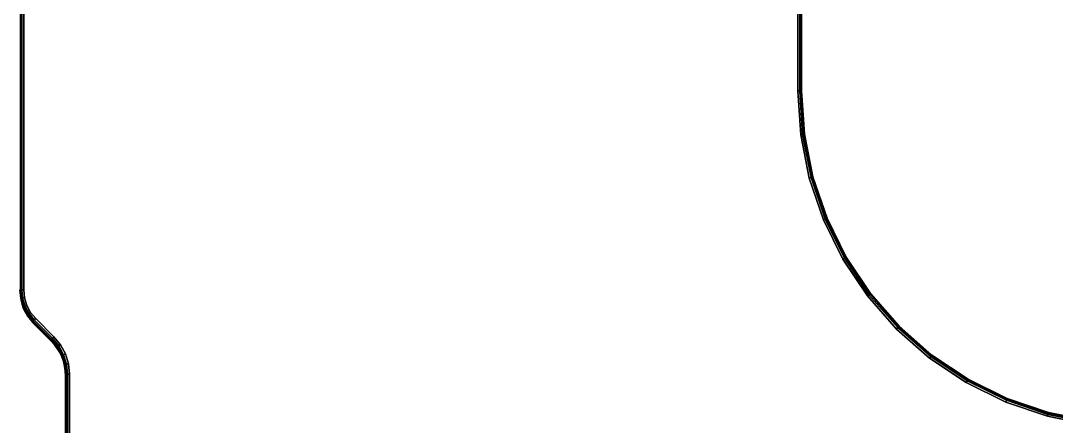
# Model space of a CAD drawing. Extents: x -170 to 1783, y -20 to 1205.
# Drawn here: x 25.94 to 57.73, y 783.19 to 795.63 of the extents above; entities that cross this region are included whole.
import ezdxf

# ---------------------------------------------------------------- set-up
doc = ezdxf.new("R2010")
doc.units = 0
doc.header["$LTSCALE"] = 96
doc.header["$MEASUREMENT"] = 0
for name, color, linetype in [('A-FURN-3-WKSF-TOP', 7, 'Continuous'), ('A-FURN-3-WKSF-TRIM', 7, 'Continuous'), ('A-FURN-P-WKSF', 7, 'Continuous'), ('MAIN_WKSURF', 7, 'Continuous')]:
    doc.layers.add(name, color=color, linetype=linetype)

# ---------------------------------------------------------------- blocks, each defined once
blk = doc.blocks.new('EC-WYC-46-2424-T')
at = {"layer": 'A-FURN-3-WKSF-TOP', "color": 60, "linetype": 'Continuous'}
for points, invisible_edges in [([(46.632, -0.118, 27.75), (13.78, -23.882, 27.75), (15.129, -23.97, 27.75), (16.456, -24.234, 27.75)], 9), ([(46.632, -0.118, 29), (16.456, -24.234, 29), (15.129, -23.97, 29), (13.78, -23.882, 29)], 9), ([(18.949, -25.267, 27.75), (46.632, -0.118, 27.75), (16.456, -24.234, 27.75), (17.736, -24.669, 27.75)], 3), ([(18.949, -25.267, 29), (17.736, -24.669, 29), (16.456, -24.234, 29), (46.632, -0.118, 29)], 12), ([(46.632, -0.118, 27.75), (18.949, -25.267, 27.75), (20.073, -26.018, 27.75), (21.09, -26.91, 27.75)], 9), ([(46.632, -0.118, 29), (21.09, -26.91, 29), (20.073, -26.018, 29), (18.949, -25.267, 29)], 9), ([(21.09, -26.91, 27.75), (47.257, -0.285, 27.75), (46.956, -0.161, 27.75), (46.632, -0.118, 27.75)], 9), ([(21.09, -26.91, 29), (46.632, -0.118, 29), (46.956, -0.161, 29), (47.257, -0.285, 29)], 9), ([(47.257, -0.285, 27.75), (21.09, -26.91, 27.75), (47.715, -0.743, 27.75), (47.516, -0.484, 27.75)], 3), ([(47.257, -0.285, 29), (47.516, -0.484, 29), (47.715, -0.743, 29), (21.09, -26.91, 29)], 12), ([(21.09, -26.91, 27.75), (47.882, -1.368, 27.75), (47.839, -1.044, 27.75), (47.715, -0.743, 27.75)], 9), ([(21.09, -26.91, 29), (47.715, -0.743, 29), (47.839, -1.044, 29), (47.882, -1.368, 29)], 9), ([(47.882, -1.368, 27.75), (21.09, -26.91, 27.75), (21.982, -27.927, 27.75), (22.733, -29.051, 27.75)], 9), ([(47.882, -1.368, 29), (22.733, -29.051, 29), (21.982, -27.927, 29), (21.09, -26.91, 29)], 9), ([(22.733, -29.051, 27.75), (23.331, -30.264, 27.75), (23.766, -31.544, 27.75), (47.882, -1.368, 27.75)], 12), ([(22.733, -29.051, 29), (47.882, -1.368, 29), (23.766, -31.544, 29), (23.331, -30.264, 29)], 3), ([(47.882, -1.368, 27.75), (23.766, -31.544, 27.75), (24.03, -32.871, 27.75), (24.118, -34.22, 27.75)], 9), ([(47.882, -1.368, 29), (24.118, -34.22, 29), (24.03, -32.871, 29), (23.766, -31.544, 29)], 9), ([(47.882, -1.368, 27.75), (24.118, -34.22, 27.75), (47.858, -20.225, 27.75), (47.882, -19.981, 27.75)], 3), ([(47.882, -1.368, 29), (47.882, -19.981, 29), (47.858, -20.225, 29), (24.118, -34.22, 29)], 12), ([(47.671, -20.676, 27.75), (47.787, -20.46, 27.75), (47.858, -20.225, 27.75), (24.118, -34.22, 27.75)], 12), ([(47.671, -20.676, 29), (24.118, -34.22, 29), (47.858, -20.225, 29), (47.787, -20.46, 29)], 3), ([(24.118, -34.22, 27.75), (46.956, -21.425, 27.75), (47.516, -20.865, 27.75), (47.671, -20.676, 27.75)], 9), ([(24.118, -34.22, 29), (47.671, -20.676, 29), (47.516, -20.865, 29), (46.956, -21.425, 29)], 9), ([(46.605, -21.95, 27.75), (46.755, -21.67, 27.75), (46.956, -21.425, 27.75), (24.118, -34.22, 27.75)], 12), ([(46.605, -21.95, 29), (24.118, -34.22, 29), (46.956, -21.425, 29), (46.755, -21.67, 29)], 3), ([(24.118, -34.22, 27.75), (46.482, -22.569, 27.75), (46.513, -22.254, 27.75), (46.605, -21.95, 27.75)], 9), ([(24.118, -34.22, 29), (46.605, -21.95, 29), (46.513, -22.254, 29), (46.482, -22.569, 29)], 9), ([(46.482, -22.569, 27.75), (24.118, -34.22, 27.75), (46.513, -25.842, 27.75), (46.482, -25.527, 27.75)], 3), ([(46.482, -22.569, 29), (46.482, -25.527, 29), (46.513, -25.842, 29), (24.118, -34.22, 29)], 12), ([(46.755, -26.426, 27.75), (46.605, -26.146, 27.75), (46.513, -25.842, 27.75), (24.118, -34.22, 27.75)], 12), ([(46.755, -26.426, 29), (24.118, -34.22, 29), (46.513, -25.842, 29), (46.605, -26.146, 29)], 3), ([(24.118, -34.22, 27.75), (47.516, -27.231, 27.75), (46.956, -26.671, 27.75), (46.755, -26.426, 27.75)], 9), ([(24.118, -34.22, 29), (46.755, -26.426, 29), (46.956, -26.671, 29), (47.516, -27.231, 29)], 9), ([(47.787, -27.636, 27.75), (47.671, -27.42, 27.75), (47.516, -27.231, 27.75), (24.118, -34.22, 27.75)], 12), ([(47.787, -27.636, 29), (24.118, -34.22, 29), (47.516, -27.231, 29), (47.671, -27.42, 29)], 3), ([(24.118, -34.22, 27.75), (47.882, -28.115, 27.75), (47.858, -27.871, 27.75), (47.787, -27.636, 27.75)], 9), ([(24.118, -34.22, 29), (47.787, -27.636, 29), (47.858, -27.871, 29), (47.882, -28.115, 29)], 9), ([(47.882, -28.115, 27.75), (24.118, -34.22, 27.75), (24.118, -70.632, 27.75), (47.882, -70.632, 27.75)], 5), ([(47.882, -28.115, 29), (47.882, -70.632, 29), (24.118, -70.632, 29), (24.118, -34.22, 29)], 10)]:
    blk.add_3dface(points, dxfattribs=dict(at, invisible_edges=invisible_edges))
at = {"layer": 'A-FURN-3-WKSF-TRIM', "color": 40, "linetype": 'Continuous'}
for points in [[(46.482, -22.569, 29), (46.541, -22.569, 28.984), (46.541, -25.527, 28.984), (46.482, -25.527, 29)], [(46.541, -22.569, 27.766), (46.482, -22.569, 27.75), (46.482, -25.527, 27.75), (46.541, -25.527, 27.766)], [(46.541, -22.569, 28.984), (46.584, -22.569, 28.941), (46.584, -25.527, 28.941), (46.541, -25.527, 28.984)], [(46.584, -22.569, 27.809), (46.541, -22.569, 27.766), (46.541, -25.527, 27.766), (46.584, -25.527, 27.809)], [(46.584, -22.569, 28.941), (46.6, -22.569, 28.882), (46.6, -25.527, 28.882), (46.584, -25.527, 28.941)], [(46.6, -22.569, 27.868), (46.584, -22.569, 27.809), (46.584, -25.527, 27.809), (46.6, -25.527, 27.868)], [(46.6, -22.569, 28.882), (46.6, -22.569, 27.868), (46.6, -25.527, 27.868), (46.6, -25.527, 28.882)], [(16.425, -24.348, 27.868), (16.429, -24.333, 27.809), (15.116, -24.072, 27.809), (15.114, -24.087, 27.868)], [(16.429, -24.333, 28.941), (16.425, -24.348, 28.882), (15.114, -24.087, 28.882), (15.116, -24.072, 28.941)], [(16.429, -24.333, 27.809), (16.44, -24.291, 27.766), (15.122, -24.029, 27.766), (15.116, -24.072, 27.809)], [(16.44, -24.291, 28.984), (16.429, -24.333, 28.941), (15.116, -24.072, 28.941), (15.122, -24.029, 28.984)], [(16.44, -24.291, 27.766), (16.456, -24.234, 27.75), (15.129, -23.97, 27.75), (15.122, -24.029, 27.766)], [(16.456, -24.234, 29), (16.44, -24.291, 28.984), (15.122, -24.029, 28.984), (15.129, -23.97, 29)], [(17.691, -24.778, 27.868), (17.697, -24.763, 27.809), (16.429, -24.333, 27.809), (16.425, -24.348, 27.868)], [(17.697, -24.763, 28.941), (17.691, -24.778, 28.882), (16.425, -24.348, 28.882), (16.429, -24.333, 28.941)], [(17.697, -24.763, 27.809), (17.714, -24.723, 27.766), (16.44, -24.291, 27.766), (16.429, -24.333, 27.809)], [(17.714, -24.723, 28.984), (17.697, -24.763, 28.941), (16.429, -24.333, 28.941), (16.44, -24.291, 28.984)], [(17.714, -24.723, 27.766), (17.736, -24.669, 27.75), (16.456, -24.234, 27.75), (16.44, -24.291, 27.766)], [(17.736, -24.669, 29), (17.714, -24.723, 28.984), (16.44, -24.291, 28.984), (16.456, -24.234, 29)], [(18.89, -25.369, 27.868), (18.898, -25.356, 27.809), (17.697, -24.763, 27.809), (17.691, -24.778, 27.868)], [(18.898, -25.356, 28.941), (18.89, -25.369, 28.882), (17.691, -24.778, 28.882), (17.697, -24.763, 28.941)], [(18.898, -25.356, 27.809), (18.919, -25.318, 27.766), (17.714, -24.723, 27.766), (17.697, -24.763, 27.809)], [(18.919, -25.318, 28.984), (18.898, -25.356, 28.941), (17.697, -24.763, 28.941), (17.714, -24.723, 28.984)], [(18.919, -25.318, 27.766), (18.949, -25.267, 27.75), (17.736, -24.669, 27.75), (17.714, -24.723, 27.766)], [(18.949, -25.267, 29), (18.919, -25.318, 28.984), (17.714, -24.723, 28.984), (17.736, -24.669, 29)], [(20.002, -26.112, 27.868), (20.011, -26.099, 27.809), (18.898, -25.356, 27.809), (18.89, -25.369, 27.868)], [(20.011, -26.099, 28.941), (20.002, -26.112, 28.882), (18.89, -25.369, 28.882), (18.898, -25.356, 28.941)], [(20.011, -26.099, 27.809), (20.037, -26.065, 27.766), (18.919, -25.318, 27.766), (18.898, -25.356, 27.809)], [(20.037, -26.065, 28.984), (20.011, -26.099, 28.941), (18.898, -25.356, 28.941), (18.919, -25.318, 28.984)], [(20.037, -26.065, 27.766), (20.073, -26.018, 27.75), (18.949, -25.267, 27.75), (18.919, -25.318, 27.766)], [(20.073, -26.018, 29), (20.037, -26.065, 28.984), (18.919, -25.318, 28.984), (18.949, -25.267, 29)], [(46.513, -25.842, 27.75), (46.571, -25.831, 27.766), (46.541, -25.527, 27.766), (46.482, -25.527, 27.75)], [(46.571, -25.831, 28.984), (46.513, -25.842, 29), (46.482, -25.527, 29), (46.541, -25.527, 28.984)], [(46.571, -25.831, 27.766), (46.613, -25.822, 27.809), (46.584, -25.527, 27.809), (46.541, -25.527, 27.766)], [(46.613, -25.822, 28.941), (46.571, -25.831, 28.984), (46.541, -25.527, 28.984), (46.584, -25.527, 28.941)], [(46.613, -25.822, 27.809), (46.629, -25.819, 27.868), (46.6, -25.527, 27.868), (46.584, -25.527, 27.809)], [(46.629, -25.819, 28.882), (46.613, -25.822, 28.941), (46.584, -25.527, 28.941), (46.6, -25.527, 28.882)], [(46.629, -25.819, 27.868), (46.629, -25.819, 28.882), (46.6, -25.527, 28.882), (46.6, -25.527, 27.868)], [(21.018, -26.982, 27.809), (21.048, -26.952, 27.766), (20.037, -26.065, 27.766), (20.011, -26.099, 27.809)], [(21.048, -26.952, 28.984), (21.018, -26.982, 28.941), (20.011, -26.099, 28.941), (20.037, -26.065, 28.984)], [(21.048, -26.952, 27.766), (21.09, -26.91, 27.75), (20.073, -26.018, 27.75), (20.037, -26.065, 27.766)], [(21.09, -26.91, 29), (21.048, -26.952, 28.984), (20.037, -26.065, 28.984), (20.073, -26.018, 29)], [(46.605, -26.146, 27.75), (46.66, -26.123, 27.766), (46.571, -25.831, 27.766), (46.513, -25.842, 27.75)], [(46.66, -26.123, 28.984), (46.605, -26.146, 29), (46.513, -25.842, 29), (46.571, -25.831, 28.984)], [(46.66, -26.123, 27.766), (46.7, -26.107, 27.809), (46.613, -25.822, 27.809), (46.571, -25.831, 27.766)], [(46.7, -26.107, 28.941), (46.66, -26.123, 28.984), (46.571, -25.831, 28.984), (46.613, -25.822, 28.941)], [(46.7, -26.107, 27.809), (46.714, -26.101, 27.868), (46.629, -25.819, 27.868), (46.613, -25.822, 27.809)], [(46.714, -26.101, 28.882), (46.7, -26.107, 28.941), (46.613, -25.822, 28.941), (46.629, -25.819, 28.882)], [(46.714, -26.101, 27.868), (46.714, -26.101, 28.882), (46.629, -25.819, 28.882), (46.629, -25.819, 27.868)], [(21.007, -26.993, 27.868), (21.018, -26.982, 27.809), (20.011, -26.099, 27.809), (20.002, -26.112, 27.868)], [(21.018, -26.982, 28.941), (21.007, -26.993, 28.882), (20.002, -26.112, 28.882), (20.011, -26.099, 28.941)], [(46.755, -26.426, 27.75), (46.804, -26.393, 27.766), (46.66, -26.123, 27.766), (46.605, -26.146, 27.75)], [(46.804, -26.393, 28.984), (46.755, -26.426, 29), (46.605, -26.146, 29), (46.66, -26.123, 28.984)], [(46.804, -26.393, 27.766), (46.84, -26.369, 27.809), (46.7, -26.107, 27.809), (46.66, -26.123, 27.766)], [(46.84, -26.369, 28.941), (46.804, -26.393, 28.984), (46.66, -26.123, 28.984), (46.7, -26.107, 28.941)], [(46.84, -26.369, 27.809), (46.853, -26.36, 27.868), (46.714, -26.101, 27.868), (46.7, -26.107, 27.809)], [(46.853, -26.36, 28.882), (46.84, -26.369, 28.941), (46.7, -26.107, 28.941), (46.714, -26.101, 28.882)], [(46.853, -26.36, 27.868), (46.853, -26.36, 28.882), (46.714, -26.101, 28.882), (46.714, -26.101, 27.868)], [(46.998, -26.629, 27.766), (47.028, -26.599, 27.809), (46.84, -26.369, 27.809), (46.804, -26.393, 27.766)], [(47.028, -26.599, 28.941), (46.998, -26.629, 28.984), (46.804, -26.393, 28.984), (46.84, -26.369, 28.941)], [(47.028, -26.599, 27.809), (47.039, -26.587, 27.868), (46.853, -26.36, 27.868), (46.84, -26.369, 27.809)], [(47.039, -26.587, 28.882), (47.028, -26.599, 28.941), (46.84, -26.369, 28.941), (46.853, -26.36, 28.882)], [(47.039, -26.587, 27.868), (47.039, -26.587, 28.882), (46.853, -26.36, 28.882), (46.853, -26.36, 27.868)], [(46.956, -26.671, 27.75), (46.998, -26.629, 27.766), (46.804, -26.393, 27.766), (46.755, -26.426, 27.75)], [(46.998, -26.629, 28.984), (46.956, -26.671, 29), (46.755, -26.426, 29), (46.804, -26.393, 28.984)], [(46.956, -26.671, 29), (46.998, -26.629, 28.984), (47.558, -27.189, 28.984), (47.516, -27.231, 29)], [(46.998, -26.629, 27.766), (46.956, -26.671, 27.75), (47.516, -27.231, 27.75), (47.558, -27.189, 27.766)], [(46.998, -26.629, 28.984), (47.028, -26.599, 28.941), (47.588, -27.159, 28.941), (47.558, -27.189, 28.984)], [(47.028, -26.599, 27.809), (46.998, -26.629, 27.766), (47.558, -27.189, 27.766), (47.588, -27.159, 27.809)], [(47.028, -26.599, 28.941), (47.039, -26.587, 28.882), (47.599, -27.147, 28.882), (47.588, -27.159, 28.941)], [(47.039, -26.587, 27.868), (47.028, -26.599, 27.809), (47.588, -27.159, 27.809), (47.599, -27.147, 27.868)], [(47.039, -26.587, 28.882), (47.039, -26.587, 27.868), (47.599, -27.147, 27.868), (47.599, -27.147, 28.882)], [(21.888, -27.998, 27.868), (21.901, -27.989, 27.809), (21.018, -26.982, 27.809), (21.007, -26.993, 27.868)], [(21.901, -27.989, 28.941), (21.888, -27.998, 28.882), (21.007, -26.993, 28.882), (21.018, -26.982, 28.941)], [(21.901, -27.989, 27.809), (21.935, -27.963, 27.766), (21.048, -26.952, 27.766), (21.018, -26.982, 27.809)], [(21.935, -27.963, 28.984), (21.901, -27.989, 28.941), (21.018, -26.982, 28.941), (21.048, -26.952, 28.984)], [(21.935, -27.963, 27.766), (21.982, -27.927, 27.75), (21.09, -26.91, 27.75), (21.048, -26.952, 27.766)], [(21.982, -27.927, 29), (21.935, -27.963, 28.984), (21.048, -26.952, 28.984), (21.09, -26.91, 29)], [(47.671, -27.42, 27.75), (47.72, -27.387, 27.766), (47.558, -27.189, 27.766), (47.516, -27.231, 27.75)], [(47.72, -27.387, 28.984), (47.671, -27.42, 29), (47.516, -27.231, 29), (47.558, -27.189, 28.984)], [(47.72, -27.387, 27.766), (47.756, -27.363, 27.809), (47.588, -27.159, 27.809), (47.558, -27.189, 27.766)], [(47.756, -27.363, 28.941), (47.72, -27.387, 28.984), (47.558, -27.189, 28.984), (47.588, -27.159, 28.941)], [(47.756, -27.363, 27.809), (47.769, -27.355, 27.868), (47.599, -27.147, 27.868), (47.588, -27.159, 27.809)], [(47.769, -27.355, 28.882), (47.756, -27.363, 28.941), (47.588, -27.159, 28.941), (47.599, -27.147, 28.882)], [(47.769, -27.355, 27.868), (47.769, -27.355, 28.882), (47.599, -27.147, 28.882), (47.599, -27.147, 27.868)], [(47.787, -27.636, 27.75), (47.841, -27.614, 27.766), (47.72, -27.387, 27.766), (47.671, -27.42, 27.75)], [(47.841, -27.614, 28.984), (47.787, -27.636, 29), (47.671, -27.42, 29), (47.72, -27.387, 28.984)], [(47.841, -27.614, 27.766), (47.881, -27.597, 27.809), (47.756, -27.363, 27.809), (47.72, -27.387, 27.766)], [(47.881, -27.597, 28.941), (47.841, -27.614, 28.984), (47.72, -27.387, 28.984), (47.756, -27.363, 28.941)], [(47.881, -27.597, 27.809), (47.896, -27.591, 27.868), (47.769, -27.355, 27.868), (47.756, -27.363, 27.809)], [(47.896, -27.591, 28.882), (47.881, -27.597, 28.941), (47.756, -27.363, 28.941), (47.769, -27.355, 28.882)], [(47.896, -27.591, 27.868), (47.896, -27.591, 28.882), (47.769, -27.355, 28.882), (47.769, -27.355, 27.868)], [(47.858, -27.871, 27.75), (47.916, -27.859, 27.766), (47.841, -27.614, 27.766), (47.787, -27.636, 27.75)], [(47.916, -27.859, 28.984), (47.858, -27.871, 29), (47.787, -27.636, 29), (47.841, -27.614, 28.984)], [(47.916, -27.859, 27.766), (47.958, -27.851, 27.809), (47.881, -27.597, 27.809), (47.841, -27.614, 27.766)], [(47.958, -27.851, 28.941), (47.916, -27.859, 28.984), (47.841, -27.614, 28.984), (47.881, -27.597, 28.941)], [(47.958, -27.851, 27.809), (47.974, -27.848, 27.868), (47.896, -27.591, 27.868), (47.881, -27.597, 27.809)], [(47.974, -27.848, 28.882), (47.958, -27.851, 28.941), (47.881, -27.597, 28.941), (47.896, -27.591, 28.882)], [(47.974, -27.848, 27.868), (47.974, -27.848, 28.882), (47.896, -27.591, 28.882), (47.896, -27.591, 27.868)], [(22.644, -29.102, 27.809), (22.682, -29.08, 27.766), (21.935, -27.963, 27.766), (21.901, -27.989, 27.809)], [(22.682, -29.08, 28.984), (22.644, -29.102, 28.941), (21.901, -27.989, 28.941), (21.935, -27.963, 28.984)], [(22.682, -29.08, 27.766), (22.733, -29.051, 27.75), (21.982, -27.927, 27.75), (21.935, -27.963, 27.766)], [(22.733, -29.051, 29), (22.682, -29.08, 28.984), (21.935, -27.963, 28.984), (21.982, -27.927, 29)], [(47.882, -28.115, 27.75), (47.941, -28.115, 27.766), (47.916, -27.859, 27.766), (47.858, -27.871, 27.75)], [(47.941, -28.115, 28.984), (47.882, -28.115, 29), (47.858, -27.871, 29), (47.916, -27.859, 28.984)], [(47.941, -28.115, 27.766), (47.984, -28.115, 27.809), (47.958, -27.851, 27.809), (47.916, -27.859, 27.766)], [(47.984, -28.115, 28.941), (47.941, -28.115, 28.984), (47.916, -27.859, 28.984), (47.958, -27.851, 28.941)], [(47.984, -28.115, 27.809), (48, -28.115, 27.868), (47.974, -27.848, 27.868), (47.958, -27.851, 27.809)], [(48, -28.115, 28.882), (47.984, -28.115, 28.941), (47.958, -27.851, 28.941), (47.974, -27.848, 28.882)], [(48, -28.115, 27.868), (48, -28.115, 28.882), (47.974, -27.848, 28.882), (47.974, -27.848, 27.868)], [(22.631, -29.11, 27.868), (22.644, -29.102, 27.809), (21.901, -27.989, 27.809), (21.888, -27.998, 27.868)], [(22.644, -29.102, 28.941), (22.631, -29.11, 28.882), (21.888, -27.998, 28.882), (21.901, -27.989, 28.941)], [(47.882, -28.115, 29), (47.941, -28.115, 28.984), (47.941, -70.632, 28.984), (47.882, -70.632, 29)], [(47.941, -28.115, 27.766), (47.882, -28.115, 27.75), (47.882, -70.632, 27.75), (47.941, -70.632, 27.766)], [(47.941, -28.115, 28.984), (47.984, -28.115, 28.941), (47.984, -70.632, 28.941), (47.941, -70.632, 28.984)], [(47.984, -28.115, 27.809), (47.941, -28.115, 27.766), (47.941, -70.632, 27.766), (47.984, -70.632, 27.809)], [(23.222, -30.309, 27.868), (23.237, -30.303, 27.809), (22.644, -29.102, 27.809), (22.631, -29.11, 27.868)], [(23.237, -30.303, 28.941), (23.222, -30.309, 28.882), (22.631, -29.11, 28.882), (22.644, -29.102, 28.941)], [(23.237, -30.303, 27.809), (23.277, -30.286, 27.766), (22.682, -29.08, 27.766), (22.644, -29.102, 27.809)], [(23.277, -30.286, 28.984), (23.237, -30.303, 28.941), (22.644, -29.102, 28.941), (22.682, -29.08, 28.984)], [(23.277, -30.286, 27.766), (23.331, -30.264, 27.75), (22.733, -29.051, 27.75), (22.682, -29.08, 27.766)], [(23.331, -30.264, 29), (23.277, -30.286, 28.984), (22.682, -29.08, 28.984), (22.733, -29.051, 29)], [(23.652, -31.575, 27.868), (23.667, -31.571, 27.809), (23.237, -30.303, 27.809), (23.222, -30.309, 27.868)], [(23.667, -31.571, 28.941), (23.652, -31.575, 28.882), (23.222, -30.309, 28.882), (23.237, -30.303, 28.941)], [(23.667, -31.571, 27.809), (23.709, -31.56, 27.766), (23.277, -30.286, 27.766), (23.237, -30.303, 27.809)], [(23.709, -31.56, 28.984), (23.667, -31.571, 28.941), (23.237, -30.303, 28.941), (23.277, -30.286, 28.984)], [(23.709, -31.56, 27.766), (23.766, -31.544, 27.75), (23.331, -30.264, 27.75), (23.277, -30.286, 27.766)], [(23.766, -31.544, 29), (23.709, -31.56, 28.984), (23.277, -30.286, 28.984), (23.331, -30.264, 29)], [(23.913, -32.886, 27.868), (23.928, -32.884, 27.809), (23.667, -31.571, 27.809), (23.652, -31.575, 27.868)], [(23.928, -32.884, 28.941), (23.913, -32.886, 28.882), (23.652, -31.575, 28.882), (23.667, -31.571, 28.941)], [(23.928, -32.884, 27.809), (23.971, -32.878, 27.766), (23.709, -31.56, 27.766), (23.667, -31.571, 27.809)], [(23.971, -32.878, 28.984), (23.928, -32.884, 28.941), (23.667, -31.571, 28.941), (23.709, -31.56, 28.984)], [(23.971, -32.878, 27.766), (24.03, -32.871, 27.75), (23.766, -31.544, 27.75), (23.709, -31.56, 27.766)], [(24.03, -32.871, 29), (23.971, -32.878, 28.984), (23.709, -31.56, 28.984), (23.766, -31.544, 29)], [(24, -34.22, 27.868), (24.016, -34.22, 27.809), (23.928, -32.884, 27.809), (23.913, -32.886, 27.868)], [(24.016, -34.22, 28.941), (24, -34.22, 28.882), (23.913, -32.886, 28.882), (23.928, -32.884, 28.941)], [(24.016, -34.22, 27.809), (24.059, -34.22, 27.766), (23.971, -32.878, 27.766), (23.928, -32.884, 27.809)], [(24.059, -34.22, 28.984), (24.016, -34.22, 28.941), (23.928, -32.884, 28.941), (23.971, -32.878, 28.984)], [(24.059, -34.22, 27.766), (24.118, -34.22, 27.75), (24.03, -32.871, 27.75), (23.971, -32.878, 27.766)], [(24.118, -34.22, 29), (24.059, -34.22, 28.984), (23.971, -32.878, 28.984), (24.03, -32.871, 29)], [(24.016, -70.632, 28.941), (24, -70.632, 28.882), (24, -34.22, 28.882), (24.016, -34.22, 28.941)], [(24, -70.632, 27.868), (24.016, -70.632, 27.809), (24.016, -34.22, 27.809), (24, -34.22, 27.868)], [(24.059, -70.632, 28.984), (24.016, -70.632, 28.941), (24.016, -34.22, 28.941), (24.059, -34.22, 28.984)], [(24.016, -70.632, 27.809), (24.059, -70.632, 27.766), (24.059, -34.22, 27.766), (24.016, -34.22, 27.809)], [(24.118, -70.632, 29), (24.059, -70.632, 28.984), (24.059, -34.22, 28.984), (24.118, -34.22, 29)], [(24.059, -70.632, 27.766), (24.118, -70.632, 27.75), (24.118, -34.22, 27.75), (24.059, -34.22, 27.766)]]:
    blk.add_3dface(points, dxfattribs=at)
for points, invisible_edges in [([(15.114, -24.087, 28.882), (16.425, -24.348, 28.882), (16.425, -24.348, 27.868), (15.114, -24.087, 27.868)], 10), ([(16.425, -24.348, 28.882), (17.691, -24.778, 28.882), (17.691, -24.778, 27.868), (16.425, -24.348, 27.868)], 10), ([(17.691, -24.778, 28.882), (18.89, -25.369, 28.882), (18.89, -25.369, 27.868), (17.691, -24.778, 27.868)], 10), ([(18.89, -25.369, 28.882), (20.002, -26.112, 28.882), (20.002, -26.112, 27.868), (18.89, -25.369, 27.868)], 10), ([(20.002, -26.112, 28.882), (21.007, -26.993, 28.882), (21.007, -26.993, 27.868), (20.002, -26.112, 27.868)], 10), ([(21.007, -26.993, 28.882), (21.888, -27.998, 28.882), (21.888, -27.998, 27.868), (21.007, -26.993, 27.868)], 10), ([(21.888, -27.998, 28.882), (22.631, -29.11, 28.882), (22.631, -29.11, 27.868), (21.888, -27.998, 27.868)], 10), ([(22.631, -29.11, 28.882), (23.222, -30.309, 28.882), (23.222, -30.309, 27.868), (22.631, -29.11, 27.868)], 10), ([(23.222, -30.309, 28.882), (23.652, -31.575, 28.882), (23.652, -31.575, 27.868), (23.222, -30.309, 27.868)], 10), ([(23.652, -31.575, 28.882), (23.913, -32.886, 28.882), (23.913, -32.886, 27.868), (23.652, -31.575, 27.868)], 10), ([(23.913, -32.886, 28.882), (24, -34.22, 28.882), (24, -34.22, 27.868), (23.913, -32.886, 27.868)], 10), ([(24, -70.632, 28.882), (24, -70.632, 27.868), (24, -34.22, 27.868), (24, -34.22, 28.882)], 4)]:
    blk.add_3dface(points, dxfattribs=dict(at, invisible_edges=invisible_edges))
at = {"layer": 'A-FURN-P-WKSF', "color": 7, "linetype": 'Continuous'}
for p, q in [((46.6, -22.521), (46.6, -25.479)), ((47.039, -26.539), (47.599, -27.099)), ((24, -70.75), (24, -34.22))]:
    blk.add_line(p, q, dxfattribs=at)
for centre, radius, start, end in [((13.78, -34.22), 10.22, 0, 90), ((48.1, -25.479), 1.5, 180, 225), ((46.632, -28.067), 1.368, 0, 45)]:
    blk.add_arc(centre, radius, start, end, dxfattribs=at)

msp = doc.modelspace()

# ---------------------------------------------------------------- block references
at = {"layer": 'MAIN_WKSURF', "color": 47, "linetype": 'Continuous', "rotation": 180}
msp.add_blockref('EC-WYC-46-2424-T', (73.91551, 759.26241), dxfattribs=at)

doc.saveas('drawing.dxf')
